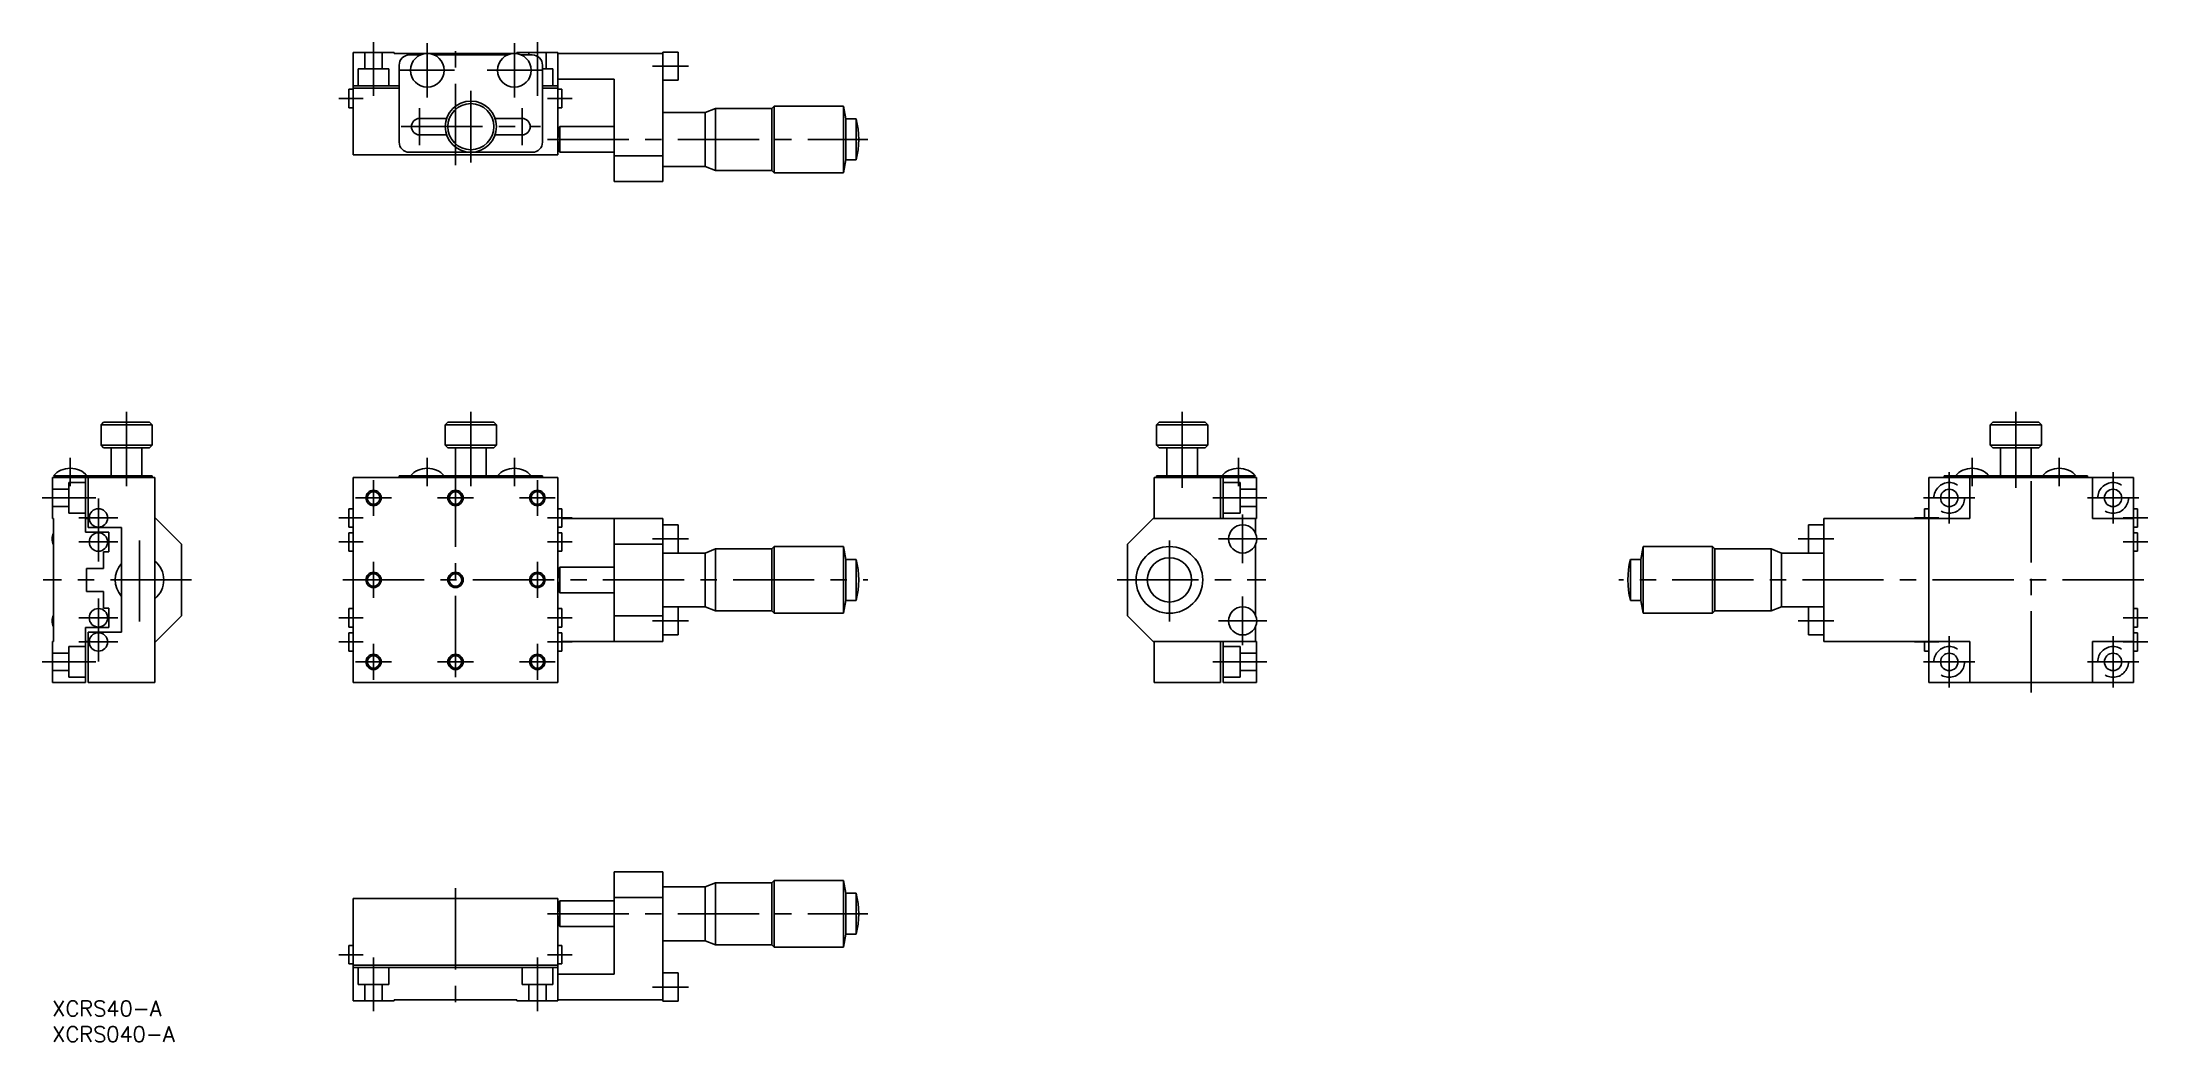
# Model space of a CAD drawing. Extents: x -2 to 409, y -8 to 187.
import ezdxf

# ---------------------------------------------------------------- set-up
doc = ezdxf.new("R2010")
doc.units = 0
doc.header["$LTSCALE"] = 0.5
doc.linetypes.add('CENTER', pattern=[50.8, 31.75, -6.35, 6.35, -6.35])
doc.linetypes.add('DASHED', pattern=[19.05, 12.7, -6.35])
for name, color, linetype in [('MSM_CENTER', 1, 'CENTER'), ('MSM_CONTINUOUS', 7, 'CONTINUOUS'), ('MSM_DASHED', 4, 'DASHED'), ('MSM_NARROW', 5, 'CONTINUOUS'), ('MSM_PART_NUMBER', 7, 'CONTINUOUS')]:
    doc.layers.add(name, color=color, linetype=linetype)
doc.styles.get("Standard").update_dxf_attribs({"font": 'txt.shx', "height": 3, "bigfont": 'bigfont.shx'})

# ---------------------------------------------------------------- blocks, each defined once
blk = doc.blocks.new('*U57')
at = {"layer": 'MSM_PART_NUMBER'}
blk.add_text('XCRS40-A', height=3, dxfattribs=at).set_placement((0, -3))
blk = doc.blocks.new('*U58')
at = {"layer": 'MSM_PART_NUMBER'}
blk.add_text('XCRS040-A', height=3, dxfattribs=at).set_placement((0, -8))

msp = doc.modelspace()

# ---------------------------------------------------------------- linework, layer by layer
at = {"layer": 'MSM_CENTER'}
for p, q in [((62.7239, 187.15), (62.7239, 176.65)), ((73.2239, 186.95), (73.2239, 176.35)), ((78.7239, 163.15), (78.7239, 187.15)), ((90.2239, 186.95), (90.2239, 176.35)), ((94.7239, 187.15), (94.7239, 176.65)), ((67.9239, 181.65), (78.5239, 181.65)), ((95.5239, 181.65), (84.9239, 181.65)), ((124.2239, 182.45), (117.2239, 182.45)), ((81.7239, 163.65), (81.7239, 177.65)), ((60.7239, 176.15), (55.9239, 176.15)), ((71.7239, 174.2506), (71.7239, 167.0494)), ((91.7239, 174.2506), (91.7239, 167.0494)), ((101.5239, 176.15), (96.7239, 176.15)), ((68.1233, 170.65), (95.3245, 170.65)), ((96.7239, 168.15), (159.2261, 168.15)), ((14.5, 100.475), (14.5, 114.975)), ((81.7239, 100.475), (81.7239, 114.975)), ((220.65, 100.175), (220.65, 114.975)), ((383.4261, 100.175), (383.4261, 114.975)), ((3.5, 105.9777), (3.5, 100.475)), ((73.2239, 100.475), (73.2239, 105.9777)), ((78.7239, 104.475), (78.7239, 60.175)), ((90.2239, 100.475), (90.2239, 105.9777)), ((231.65, 105.9777), (231.65, 100.475)), ((370.4261, 103.175), (370.4261, 93.175)), ((374.9261, 100.475), (374.9261, 105.9777)), ((386.4261, 60.175), (386.4261, 104.175)), ((391.9261, 100.475), (391.9261, 105.9777)), ((402.4261, 103.175), (402.4261, 93.175)), ((62.7239, 101.675), (62.7239, 94.675)), ((94.7239, 101.675), (94.7239, 94.675)), ((-2, 98.175), (8.5, 98.175)), ((9, 98.075), (9, 85.775)), ((59.2239, 98.175), (66.2239, 98.175)), ((75.2239, 98.175), (82.2239, 98.175)), ((91.2239, 98.175), (98.2239, 98.175)), ((226.65, 98.175), (237.15, 98.175)), ((232.45, 94.925), (232.45, 85.425)), ((365.4261, 98.175), (375.4261, 98.175)), ((397.4261, 98.175), (407.4261, 98.175)), ((5.2, 94.275), (12.8, 94.275)), ((55.9239, 94.275), (60.7239, 94.275)), ((101.5239, 94.275), (96.7239, 94.275)), ((363.6261, 94.275), (368.4261, 94.275)), ((409.2261, 94.275), (404.4261, 94.275)), ((5.2, 89.575), (12.8, 89.575)), ((17, 74.025), (17, 90.325)), ((55.9239, 89.575), (60.7239, 89.575)), ((101.5239, 89.575), (96.7239, 89.575)), ((124.2239, 90.175), (117.2239, 90.175)), ((218.15, 74.025), (218.15, 90.325)), ((227.7, 90.175), (237.2, 90.175)), ((347.9261, 90.175), (340.9261, 90.175)), ((409.2261, 89.575), (404.4261, 89.575)), ((62.7239, 85.675), (62.7239, 78.675)), ((94.7239, 85.675), (94.7239, 78.675)), ((27.2, 82.175), (-1.8, 82.175)), ((9, 78.575), (9, 66.275)), ((56.7239, 82.175), (159.2261, 82.175)), ((207.95, 82.175), (236.95, 82.175)), ((232.45, 69.425), (232.45, 78.925)), ((408.4261, 82.175), (305.9239, 82.175)), ((5.2, 74.775), (12.8, 74.775)), ((55.9239, 74.775), (60.7239, 74.775)), ((101.5239, 74.775), (96.7239, 74.775)), ((124.2239, 74.175), (117.2239, 74.175)), ((227.7, 74.175), (237.2, 74.175)), ((347.9261, 74.175), (340.9261, 74.175)), ((409.2261, 74.775), (404.4261, 74.775)), ((5.2, 70.075), (12.8, 70.075)), ((55.9239, 70.075), (60.7239, 70.075)), ((101.5239, 70.075), (96.7239, 70.075)), ((363.6261, 70.075), (368.4261, 70.075)), ((370.4261, 71.175), (370.4261, 61.175)), ((402.4261, 71.175), (402.4261, 61.175)), ((409.2261, 70.075), (404.4261, 70.075)), ((-2, 66.175), (8.5, 66.175)), ((59.2239, 66.175), (66.2239, 66.175)), ((62.7239, 69.675), (62.7239, 62.675)), ((75.2239, 66.175), (82.2239, 66.175)), ((91.2239, 66.175), (98.2239, 66.175)), ((94.7239, 69.675), (94.7239, 62.675)), ((226.65, 66.175), (237.15, 66.175)), ((365.4261, 66.175), (375.4261, 66.175)), ((397.4261, 66.175), (407.4261, 66.175)), ((78.7239, 22), (78.7239, -2)), ((96.7239, 17), (159.2261, 17)), ((55.9239, 9), (60.7239, 9)), ((62.7239, -2), (62.7239, 8.5)), ((94.7239, -2), (94.7239, 8.5)), ((101.5239, 9), (96.7239, 9)), ((124.2239, 2.7), (117.2239, 2.7))]:
    msp.add_line(p, q, dxfattribs=at)
at = {"layer": 'MSM_CONTINUOUS'}
for p, q in [((58.7239, 185.15), (58.7239, 165.15)), ((66.7239, 185.15), (58.7239, 185.15)), ((66.7239, 185.15), (66.7239, 184.95)), ((90.7239, 184.95), (90.7239, 185.15)), ((98.7239, 185.15), (90.7239, 185.15)), ((98.7239, 185.15), (98.7239, 165.15)), ((119.2239, 185.2), (119.2239, 159.95)), ((122.2239, 185.2), (119.2239, 185.2)), ((122.2239, 179.7), (122.2239, 185.2)), ((66.7239, 184.95), (90.7239, 184.95)), ((67.7239, 167.65), (67.7239, 182.65)), ((69.7239, 184.65), (71.8491, 184.65)), ((74.5987, 184.65), (88.8491, 184.65)), ((91.5987, 184.65), (93.7239, 184.65)), ((95.7239, 182.65), (95.7239, 167.65)), ((119.2239, 184.95), (98.7239, 184.95)), ((57.9239, 177.95), (57.9239, 174.35)), ((58.7239, 177.95), (57.9239, 177.95)), ((67.7239, 178.65), (58.7239, 178.65)), ((67.7239, 178.15), (58.7239, 178.15)), ((98.7239, 178.65), (95.7239, 178.65)), ((98.7239, 178.15), (95.7239, 178.15)), ((98.7239, 179.95), (109.7239, 179.95)), ((99.5239, 177.95), (98.7239, 177.95)), ((99.5239, 177.95), (99.5239, 174.35)), ((109.7239, 159.95), (109.7239, 179.95)), ((119.2239, 179.7), (122.2239, 179.7)), ((57.9239, 174.35), (58.7239, 174.35)), ((98.7239, 174.35), (99.5239, 174.35)), ((127.4739, 173.4), (119.2239, 173.4)), ((129.4739, 174.2), (127.4739, 173.4)), ((127.4739, 162.9), (127.4739, 173.4)), ((140.4739, 174.2), (129.4739, 174.2)), ((129.4739, 162.1), (129.4739, 174.2)), ((140.9739, 174.65), (140.4739, 174.2)), ((140.4739, 162.1), (140.4739, 174.2)), ((154.4739, 174.65), (140.9739, 174.65)), ((140.9739, 161.65), (140.9739, 174.65)), ((154.9739, 172.15), (154.4739, 174.65)), ((154.4739, 161.65), (154.4739, 174.65)), ((71.7239, 172.25), (76.9868, 172.25)), ((71.7239, 169.05), (76.9868, 169.05)), ((91.7239, 172.25), (86.461, 172.25)), ((91.7239, 169.05), (86.461, 169.05)), ((109.7239, 170.65), (99.0939, 170.65)), ((99.0939, 165.65), (99.0939, 170.65)), ((156.9739, 172.15), (154.9739, 172.15)), ((154.9739, 164.15), (154.9739, 172.15)), ((156.9739, 164.15), (156.9739, 172.15)), ((98.7239, 165.15), (58.7239, 165.15)), ((93.7239, 165.65), (69.7239, 165.65)), ((99.0939, 165.65), (109.7239, 165.65)), ((109.7239, 164.95), (119.2239, 164.95)), ((119.2239, 162.9), (127.4739, 162.9)), ((127.4739, 162.9), (129.4739, 162.1)), ((129.4739, 162.1), (140.4739, 162.1)), ((140.4739, 162.1), (140.9739, 161.65)), ((140.9739, 161.65), (154.4739, 161.65)), ((154.4739, 161.65), (154.9739, 164.15)), ((154.9739, 164.15), (156.9739, 164.15)), ((119.2239, 159.95), (109.7239, 159.95)), ((10, 112.975), (9.5, 112.475)), ((19.5, 112.475), (9.5, 112.475)), ((9.5, 112.475), (9.5, 108.475)), ((10, 112.975), (19, 112.975)), ((19.5, 112.475), (19, 112.975)), ((19.5, 108.475), (19.5, 112.475)), ((77.2239, 112.975), (76.7239, 112.475)), ((86.7239, 112.475), (76.7239, 112.475)), ((76.7239, 112.475), (76.7239, 108.475)), ((77.2239, 112.975), (86.2239, 112.975)), ((86.7239, 112.475), (86.2239, 112.975)), ((86.7239, 108.475), (86.7239, 112.475)), ((216.15, 112.975), (215.65, 112.475)), ((225.65, 112.475), (215.65, 112.475)), ((215.65, 112.475), (215.65, 108.475)), ((216.15, 112.975), (225.15, 112.975)), ((225.65, 112.475), (225.15, 112.975)), ((225.65, 108.475), (225.65, 112.475)), ((378.9261, 112.975), (378.4261, 112.475)), ((388.4261, 112.475), (378.4261, 112.475)), ((378.4261, 112.475), (378.4261, 108.475)), ((378.9261, 112.975), (387.9261, 112.975)), ((388.4261, 112.475), (387.9261, 112.975)), ((388.4261, 108.475), (388.4261, 112.475)), ((9.5, 108.475), (19.5, 108.475)), ((9.5, 108.475), (10, 107.975)), ((19, 107.975), (10, 107.975)), ((11.5, 107.975), (11.5, 102.475)), ((17.5, 102.475), (17.5, 107.975)), ((19, 107.975), (19.5, 108.475)), ((76.7239, 108.475), (86.7239, 108.475)), ((76.7239, 108.475), (77.2239, 107.975)), ((86.2239, 107.975), (77.2239, 107.975)), ((78.7239, 107.975), (78.7239, 102.475)), ((84.7239, 102.475), (84.7239, 107.975)), ((86.2239, 107.975), (86.7239, 108.475)), ((215.65, 108.475), (225.65, 108.475)), ((215.65, 108.475), (216.15, 107.975)), ((225.15, 107.975), (216.15, 107.975)), ((217.65, 107.975), (217.65, 102.475)), ((223.65, 102.475), (223.65, 107.975)), ((225.15, 107.975), (225.65, 108.475)), ((378.4261, 108.475), (388.4261, 108.475)), ((378.4261, 108.475), (378.9261, 107.975)), ((387.9261, 107.975), (378.9261, 107.975)), ((380.4261, 107.975), (380.4261, 102.475)), ((386.4261, 102.475), (386.4261, 107.975)), ((387.9261, 107.975), (388.4261, 108.475)), ((0, 94.175), (0, 102.175)), ((0, 102.175), (20, 102.175)), ((19.5, 102.475), (0.2, 102.475)), ((0.5, 102.175), (0.5, 102.475)), ((6.5, 102.175), (6.5, 91.475)), ((7, 92.375), (7, 102.175)), ((19.5, 102.475), (19.5, 102.175)), ((20, 102.175), (20, 62.175)), ((58.7239, 102.175), (58.7239, 62.175)), ((98.7239, 102.175), (58.7239, 102.175)), ((67.7239, 102.175), (67.7239, 102.475)), ((95.7239, 102.475), (67.7239, 102.475)), ((95.7239, 102.475), (95.7239, 102.175)), ((98.7239, 62.175), (98.7239, 102.175)), ((215.15, 102.175), (215.15, 94.175)), ((235.15, 102.175), (215.15, 102.175)), ((215.65, 102.175), (215.65, 102.475)), ((215.65, 102.475), (234.95, 102.475)), ((228.15, 94.175), (228.15, 102.175)), ((228.65, 102.175), (228.65, 94.175)), ((234.65, 102.475), (234.65, 102.175)), ((235.15, 94.175), (235.15, 102.175)), ((366.4261, 102.175), (406.4261, 102.175)), ((366.4261, 62.175), (366.4261, 102.175)), ((397.4261, 102.475), (369.4261, 102.475)), ((369.4261, 102.175), (369.4261, 102.475)), ((374.4261, 102.175), (374.4261, 94.175)), ((397.4261, 102.475), (397.4261, 102.175)), ((398.4261, 94.175), (398.4261, 102.175)), ((406.4261, 62.175), (406.4261, 102.175)), ((57.9239, 96.075), (57.9239, 92.475)), ((58.7239, 96.075), (57.9239, 96.075)), ((99.5239, 96.075), (98.7239, 96.075)), ((99.5239, 96.075), (99.5239, 92.475)), ((365.6261, 94.175), (365.6261, 96.075)), ((366.4261, 96.075), (365.6261, 96.075)), ((407.2261, 96.075), (406.4261, 96.075)), ((407.2261, 92.475), (407.2261, 96.075)), ((0.2, 94.175), (0, 94.175)), ((0.2, 70.175), (0.2, 94.175)), ((6.5, 94.175), (7, 94.175)), ((7, 94.175), (6.5, 94.175)), ((6.5, 91.475), (11, 91.475)), ((6.5, 91.475), (11, 91.475)), ((13.5, 92.375), (7, 92.375)), ((11, 91.475), (11, 87.675)), ((13.5, 71.975), (13.5, 92.375)), ((20, 94.175), (20.2, 94.175)), ((20.2, 94.175), (25.2, 89.175)), ((57.9239, 92.475), (58.7239, 92.475)), ((57.9239, 91.375), (57.9239, 87.775)), ((58.7239, 91.375), (57.9239, 91.375)), ((98.7239, 92.475), (99.5239, 92.475)), ((99.5239, 91.375), (98.7239, 91.375)), ((99.5239, 94.175), (119.2239, 94.175)), ((99.5239, 91.375), (99.5239, 87.775)), ((109.7239, 70.175), (109.7239, 94.175)), ((119.2239, 94.175), (119.2239, 70.175)), ((122.2239, 92.925), (119.2239, 92.925)), ((122.2239, 87.425), (122.2239, 92.925)), ((214.95, 94.175), (209.95, 89.175)), ((235.15, 94.175), (214.95, 94.175)), ((234.95, 91.3206), (234.95, 94.175)), ((342.9261, 92.925), (342.9261, 87.425)), ((345.9261, 92.925), (342.9261, 92.925)), ((345.9261, 70.175), (345.9261, 94.175)), ((345.9261, 94.175), (374.4261, 94.175)), ((406.4261, 94.175), (398.4261, 94.175)), ((406.4261, 92.475), (407.2261, 92.475)), ((407.2261, 91.375), (406.4261, 91.375)), ((407.2261, 87.775), (407.2261, 91.375)), ((11, 87.675), (10, 87.675)), ((10, 87.675), (10, 84.425)), ((25.2, 75.175), (25.2, 89.175)), ((57.9239, 87.775), (58.7239, 87.775)), ((98.7239, 87.775), (99.5239, 87.775)), ((119.2239, 89.175), (109.7239, 89.175)), ((127.4739, 87.425), (119.2239, 87.425)), ((129.4739, 88.225), (127.4739, 87.425)), ((127.4739, 76.925), (127.4739, 87.425)), ((140.4739, 88.225), (129.4739, 88.225)), ((129.4739, 76.125), (129.4739, 88.225)), ((140.9739, 88.675), (140.4739, 88.225)), ((140.4739, 76.125), (140.4739, 88.225)), ((154.4739, 88.675), (140.9739, 88.675)), ((140.9739, 75.675), (140.9739, 88.675)), ((154.9739, 86.175), (154.4739, 88.675)), ((154.4739, 75.675), (154.4739, 88.675)), ((209.95, 89.175), (209.95, 75.175)), ((234.95, 75.3206), (234.95, 89.0294)), ((310.6761, 88.675), (310.1761, 86.175)), ((324.1761, 88.675), (310.6761, 88.675)), ((310.6761, 88.675), (310.6761, 75.675)), ((324.6761, 88.225), (324.1761, 88.675)), ((324.1761, 88.675), (324.1761, 75.675)), ((335.6761, 88.225), (324.6761, 88.225)), ((324.6761, 88.225), (324.6761, 76.125)), ((337.6761, 87.425), (335.6761, 88.225)), ((335.6761, 88.225), (335.6761, 76.125)), ((345.9261, 87.425), (337.6761, 87.425)), ((337.6761, 87.425), (337.6761, 76.925)), ((406.4261, 87.775), (407.2261, 87.775)), ((10, 84.425), (6.7, 84.425)), ((6.7, 84.425), (6.7, 79.925)), ((109.7239, 84.675), (99.0939, 84.675)), ((99.0939, 79.675), (99.0939, 84.675)), ((156.9739, 86.175), (154.9739, 86.175)), ((154.9739, 78.175), (154.9739, 86.175)), ((156.9739, 78.175), (156.9739, 86.175)), ((310.1761, 86.175), (308.1761, 86.175)), ((308.1761, 86.175), (308.1761, 78.175)), ((310.1761, 86.175), (310.1761, 78.175)), ((6.7, 79.925), (10, 79.925)), ((10, 79.925), (10, 76.675)), ((99.0939, 79.675), (109.7239, 79.675)), ((154.4739, 75.675), (154.9739, 78.175)), ((154.9739, 78.175), (156.9739, 78.175)), ((308.1761, 78.175), (310.1761, 78.175)), ((310.1761, 78.175), (310.6761, 75.675)), ((10, 76.675), (11, 76.675)), ((10, 76.675), (11, 76.675)), ((11, 76.675), (11, 72.875)), ((25.2, 75.175), (20.2, 70.175)), ((57.9239, 72.975), (57.9239, 76.575)), ((58.7239, 76.575), (57.9239, 76.575)), ((99.5239, 76.575), (98.7239, 76.575)), ((99.5239, 72.975), (99.5239, 76.575)), ((109.7239, 75.175), (119.2239, 75.175)), ((119.2239, 76.925), (127.4739, 76.925)), ((122.2239, 71.425), (122.2239, 76.925)), ((127.4739, 76.925), (129.4739, 76.125)), ((129.4739, 76.125), (140.4739, 76.125)), ((140.4739, 76.125), (140.9739, 75.675)), ((140.9739, 75.675), (154.4739, 75.675)), ((214.95, 70.175), (209.95, 75.175)), ((209.95, 75.175), (214.95, 70.175)), ((310.6761, 75.675), (324.1761, 75.675)), ((324.1761, 75.675), (324.6761, 76.125)), ((324.6761, 76.125), (335.6761, 76.125)), ((335.6761, 76.125), (337.6761, 76.925)), ((337.6761, 76.925), (345.9261, 76.925)), ((342.9261, 76.925), (342.9261, 71.425)), ((407.2261, 76.575), (406.4261, 76.575)), ((407.2261, 76.575), (407.2261, 72.975)), ((0, 62.175), (0, 70.175)), ((0, 70.175), (0.2, 70.175)), ((11, 72.875), (6.5, 72.875)), ((6.5, 72.875), (6.5, 62.175)), ((7, 70.175), (6.5, 70.175)), ((7, 62.175), (7, 71.975)), ((7, 71.975), (13.5, 71.975)), ((20.2, 70.175), (20, 70.175)), ((57.9239, 72.975), (58.7239, 72.975)), ((57.9239, 68.275), (57.9239, 71.875)), ((58.7239, 71.875), (57.9239, 71.875)), ((98.7239, 72.975), (99.5239, 72.975)), ((99.5239, 71.875), (98.7239, 71.875)), ((99.5239, 68.275), (99.5239, 71.875)), ((119.2239, 70.175), (99.5239, 70.175)), ((119.2239, 71.425), (122.2239, 71.425)), ((235.15, 70.175), (214.95, 70.175)), ((215.15, 62.175), (215.15, 70.175)), ((228.15, 70.175), (228.15, 62.175)), ((228.65, 62.175), (228.65, 70.175)), ((234.95, 70.175), (234.95, 73.0294)), ((235.15, 70.175), (235.15, 62.175)), ((342.9261, 71.425), (345.9261, 71.425)), ((345.9261, 70.175), (374.4261, 70.175)), ((365.6261, 70.175), (365.6261, 68.275)), ((374.4261, 70.175), (374.4261, 62.175)), ((398.4261, 70.175), (406.4261, 70.175)), ((398.4261, 62.175), (398.4261, 70.175)), ((406.4261, 72.975), (407.2261, 72.975)), ((407.2261, 71.875), (406.4261, 71.875)), ((407.2261, 71.875), (407.2261, 68.275)), ((57.9239, 68.275), (58.7239, 68.275)), ((98.7239, 68.275), (99.5239, 68.275)), ((365.6261, 68.275), (366.4261, 68.275)), ((406.4261, 68.275), (407.2261, 68.275)), ((6.5, 62.175), (0, 62.175)), ((20, 62.175), (7, 62.175)), ((98.7239, 62.175), (58.7239, 62.175)), ((228.15, 62.175), (215.15, 62.175)), ((235.15, 62.175), (228.65, 62.175)), ((366.4261, 62.175), (406.4261, 62.175)), ((109.7239, 25.2), (109.7239, 5.2)), ((109.7239, 25.2), (119.2239, 25.2)), ((119.2239, -0.05), (119.2239, 25.2)), ((127.4739, 22.25), (119.2239, 22.25)), ((129.4739, 23.05), (127.4739, 22.25)), ((127.4739, 11.75), (127.4739, 22.25)), ((140.4739, 23.05), (129.4739, 23.05)), ((129.4739, 10.95), (129.4739, 23.05)), ((140.9739, 23.5), (140.4739, 23.05)), ((140.4739, 10.95), (140.4739, 23.05)), ((154.4739, 23.5), (140.9739, 23.5)), ((140.9739, 10.5), (140.9739, 23.5)), ((154.9739, 21), (154.4739, 23.5)), ((154.4739, 10.5), (154.4739, 23.5)), ((156.9739, 21), (154.9739, 21)), ((154.9739, 13), (154.9739, 21)), ((156.9739, 13), (156.9739, 21)), ((98.7239, 20), (58.7239, 20)), ((58.7239, 20), (58.7239, 7)), ((98.7239, 20), (98.7239, 0)), ((109.7239, 19.5), (99.0939, 19.5)), ((99.0939, 14.5), (99.0939, 19.5)), ((119.2239, 20.2), (109.7239, 20.2)), ((99.0939, 14.5), (109.7239, 14.5)), ((154.4739, 10.5), (154.9739, 13)), ((154.9739, 13), (156.9739, 13)), ((57.9239, 7.2), (57.9239, 10.8)), ((58.7239, 10.8), (57.9239, 10.8)), ((99.5239, 10.8), (98.7239, 10.8)), ((99.5239, 7.2), (99.5239, 10.8)), ((119.2239, 11.75), (127.4739, 11.75)), ((127.4739, 11.75), (129.4739, 10.95)), ((129.4739, 10.95), (140.4739, 10.95)), ((140.4739, 10.95), (140.9739, 10.5)), ((140.9739, 10.5), (154.4739, 10.5)), ((57.9239, 7.2), (58.7239, 7.2)), ((98.7239, 7), (58.7239, 7)), ((58.7239, 6.5), (58.7239, 7)), ((58.7239, 7), (58.7239, 6.7)), ((58.7239, 6.7), (58.7239, 7)), ((58.7239, 7), (58.7239, 6.5)), ((58.7239, 0), (58.7239, 6.5)), ((58.7239, 6.5), (58.7239, 0)), ((98.7239, 6.5), (58.7239, 6.5)), ((98.7239, 7.2), (99.5239, 7.2)), ((109.7239, 5.2), (98.7239, 5.2)), ((122.2239, 5.45), (119.2239, 5.45)), ((122.2239, -0.05), (122.2239, 5.45)), ((58.7239, 0), (58.7239, 0.2)), ((58.7239, 0.2), (58.7239, 0)), ((66.7239, 0), (58.7239, 0)), ((66.7239, 0.2), (66.7239, 0)), ((90.7239, 0.2), (66.7239, 0.2)), ((90.7239, 0), (90.7239, 0.2)), ((98.7239, 0), (90.7239, 0)), ((98.7239, 0.2), (119.2239, 0.2)), ((119.2239, -0.05), (122.2239, -0.05))]:
    msp.add_line(p, q, dxfattribs=at)
for centre, radius in [((73.2239, 181.65), 3.3), ((90.2239, 181.65), 3.3), ((81.7239, 170.65), 5), ((81.7239, 170.65), 4.5), ((62.7239, 98.175), 1.2295), ((78.7239, 98.175), 1.2295), ((94.7239, 98.175), 1.2295), ((370.4261, 98.175), 1.7), ((402.4261, 98.175), 1.7), ((9, 94.275), 1.8), ((9, 89.575), 1.8), ((232.45, 90.175), 2.75), ((218.15, 82.175), 6.5), ((218.15, 82.175), 4.325), ((62.7239, 82.175), 1.2295), ((78.7239, 82.175), 1.2295), ((94.7239, 82.175), 1.2295), ((9, 74.775), 1.8), ((232.45, 74.175), 2.75), ((9, 70.075), 1.8), ((62.7239, 66.175), 1.2295), ((78.7239, 66.175), 1.2295), ((94.7239, 66.175), 1.2295), ((370.4261, 66.175), 1.7), ((402.4261, 66.175), 1.7)]:
    msp.add_circle(centre, radius, dxfattribs=at)
for centre, radius, start, end in [((69.7239, 182.65), 2, 90, 180), ((93.7239, 182.65), 2, 0, 90), ((71.7239, 170.65), 1.6, 90, 270), ((91.7239, 170.65), 1.6, 270, 90), ((107.3548, 168.15), 8.6309, 163.162674, 196.837326), ((141.2239, 168.15), 16.25, 345.749967, 14.250033), ((69.7239, 167.65), 2, 180, 270), ((93.7239, 167.65), 2, 270, 0), ((3.5, 99.6028), 4.3749, 41.034834, 138.965178), ((73.2239, 99.6028), 4.3749, 41.034834, 138.965178), ((90.2239, 99.6028), 4.3749, 41.034834, 138.965178), ((231.65, 99.6028), 4.3749, 41.034834, 138.965178), ((374.9261, 99.6028), 4.3749, 41.034834, 138.965178), ((391.9261, 99.6028), 4.3749, 41.034834, 138.965178), ((2.7, 90.175), 2.75, 155.380023, 204.619977), ((17, 82.175), 4.75, 137.463102, 222.536898), ((17, 82.175), 4.75, 309.166711, 50.833289), ((107.3548, 82.175), 8.6309, 163.162674, 196.837326), ((141.2239, 82.175), 16.25, 345.749967, 14.250033), ((323.9261, 82.175), 16.25, 165.749967, 194.250033), ((2.7, 74.175), 2.75, 155.380023, 204.619977), ((141.2239, 17), 16.25, 345.749967, 14.250033), ((107.3548, 17), 8.6309, 163.162674, 196.837326)]:
    msp.add_arc(centre, radius, start, end, dxfattribs=at)
at = {"layer": 'MSM_DASHED'}
for p, q in [((61.0239, 181.95), (61.0239, 185.15)), ((64.4239, 185.15), (64.4239, 181.95)), ((93.0239, 184.65), (93.0239, 185.15)), ((96.4239, 185.15), (96.4239, 181.95)), ((59.7239, 181.95), (65.7239, 181.95)), ((59.7239, 178.65), (59.7239, 181.95)), ((65.7239, 181.95), (65.7239, 178.65)), ((95.7239, 181.95), (97.7239, 181.95)), ((97.7239, 181.95), (97.7239, 178.65)), ((0, 99.875), (3.2, 99.875)), ((3.2, 95.175), (3.2, 101.175)), ((3.2, 101.175), (6.5, 101.175)), ((231.95, 101.175), (228.65, 101.175)), ((231.95, 95.175), (231.95, 101.175)), ((235.15, 99.875), (231.95, 99.875)), ((3.2, 96.475), (0, 96.475)), ((6.5, 95.175), (3.2, 95.175)), ((228.65, 95.175), (231.95, 95.175)), ((231.95, 96.475), (235.15, 96.475)), ((0, 67.875), (3.2, 67.875)), ((3.2, 63.175), (3.2, 69.175)), ((3.2, 69.175), (6.5, 69.175)), ((228.65, 69.175), (231.95, 69.175)), ((231.95, 69.175), (231.95, 63.175)), ((231.95, 67.875), (235.15, 67.875)), ((3.2, 64.475), (0, 64.475)), ((6.5, 63.175), (3.2, 63.175)), ((231.95, 63.175), (228.65, 63.175)), ((235.15, 64.475), (231.95, 64.475)), ((59.7239, 6.5), (59.7239, 3.2)), ((65.7239, 3.2), (65.7239, 6.5)), ((91.7239, 6.5), (91.7239, 3.2)), ((97.7239, 3.2), (97.7239, 6.5)), ((59.7239, 3.2), (65.7239, 3.2)), ((61.0239, 3.2), (61.0239, 0)), ((64.4239, 0), (64.4239, 3.2)), ((91.7239, 3.2), (97.7239, 3.2)), ((93.0239, 3.2), (93.0239, 0)), ((96.4239, 0), (96.4239, 3.2))]:
    msp.add_line(p, q, dxfattribs=at)
for centre in [(370.4261, 98.175), (402.4261, 98.175), (370.4261, 66.175), (402.4261, 66.175)]:
    msp.add_circle(centre, 3, dxfattribs=at)
at = {"layer": 'MSM_NARROW'}
for centre in [(62.7239, 98.175), (78.7239, 98.175), (94.7239, 98.175), (62.7239, 82.175), (78.7239, 82.175), (94.7239, 82.175), (62.7239, 66.175), (78.7239, 66.175), (94.7239, 66.175)]:
    msp.add_circle(centre, 1.5, dxfattribs=at)

# ---------------------------------------------------------------- block references
at = {"layer": 'MSM_CONTINUOUS'}
for name in ['*U57', '*U58']:
    msp.add_blockref(name, (0, 0), dxfattribs=at)

doc.saveas('drawing.dxf')
